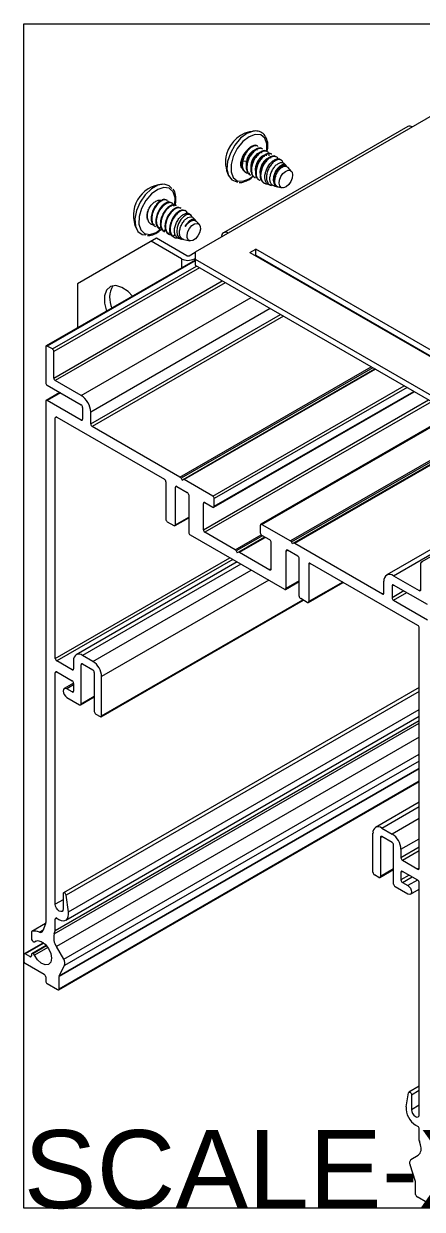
# Model space of a CAD drawing. Extents: x 0 to 5.73, y -5.69 to 0.
# Drawn here: x 0 to 1.91, y -5.69 to 0 of the extents above; entities that cross this region are included whole.
import ezdxf

# ---------------------------------------------------------------- set-up
doc = ezdxf.new("R2010")
doc.units = 0
doc.header["$LTSCALE"] = 0.5
doc.header["$MEASUREMENT"] = 0
for name, color, linetype in [('Hardware', 242, 'CONTINUOUS'), ('Housing', 150, 'CONTINUOUS'), ('Mounting', 4, 'CONTINUOUS')]:
    doc.layers.add(name, color=color, linetype=linetype)
doc.layers.add('Text-Unprinted', color=131, linetype='CONTINUOUS', plot=False)
doc.styles.add('LSAD_Standard', font='arial.ttf')

msp = doc.modelspace()

# ---------------------------------------------------------------- linework, layer by layer
at = {"layer": 'Hardware', "transparency": 16777216}
for p, q in [((1.1071, -0.5153), (1.1018, -0.5159)), ((1.1235, -0.5887), (1.1207, -0.5871)), ((1.1456, -0.6015), (1.1428, -0.5999)), ((1.1677, -0.6143), (1.1649, -0.6127)), ((1.1898, -0.627), (1.187, -0.6254)), ((1.0463, -0.6492), (1.0457, -0.6628)), ((1.0684, -0.662), (1.0502, -0.6598)), ((1.2119, -0.6398), (1.2091, -0.6382)), ((1.2391, -0.6584), (1.2364, -0.6554)), ((1.2594, -0.6811), (1.2514, -0.6722)), ((1.0628, -0.713), (1.0656, -0.7146)), ((1.0849, -0.7258), (1.0877, -0.7274)), ((1.107, -0.7386), (1.1098, -0.7401)), ((1.2558, -0.6846), (1.2545, -0.6839)), ((1.2846, -0.7092), (1.2664, -0.689)), ((1.1291, -0.7513), (1.1319, -0.7529)), ((1.1512, -0.7641), (1.154, -0.7657)), ((1.1811, -0.7752), (1.1892, -0.777)), ((1.2031, -0.7799), (1.2191, -0.7832)), ((1.2206, -0.7835), (1.2394, -0.7875)), ((0.6891, -0.8482), (0.6863, -0.8466)), ((0.6917, -0.8587), (0.6928, -0.851)), ((0.7112, -0.861), (0.7084, -0.8594)), ((0.7333, -0.8737), (0.7305, -0.8721)), ((0.7554, -0.8865), (0.7526, -0.8849)), ((0.7775, -0.8992), (0.7747, -0.8976)), ((0.804, -0.9212), (0.7996, -0.9163)), ((0.8244, -0.9439), (0.8146, -0.9331)), ((0.8254, -0.9464), (0.8201, -0.9434)), ((0.8271, -0.9476), (0.8291, -0.9502)), ((0.8426, -0.9643), (0.8296, -0.9498)), ((0.6284, -0.9725), (0.6312, -0.9741)), ((0.6459, -0.9819), (0.651, -0.9842)), ((0.658, -0.9778), (0.6486, -0.9835)), ((0.6486, -0.9835), (0.6538, -0.9858)), ((0.6505, -0.9853), (0.6532, -0.9869)), ((0.6679, -0.9947), (0.6731, -0.997)), ((0.6801, -0.9906), (0.6707, -0.9963)), ((0.6707, -0.9963), (0.6759, -0.9986)), ((0.6726, -0.998), (0.6753, -0.9996)), ((0.69, -1.0074), (0.6952, -1.0098)), ((0.6928, -1.009), (0.7084, -1.016)), ((0.7022, -1.0033), (0.6931, -1.0088)), ((0.6947, -1.0108), (0.6974, -1.0124)), ((0.7268, -1.0146), (0.7149, -1.0218)), ((0.7149, -1.0218), (0.7178, -1.0241)), ((0.7534, -1.0246), (0.7463, -1.0289)), ((0.7264, -1.0277), (0.7276, -1.028)), ((0.7466, -1.0319), (0.7574, -1.0342)), ((0.7687, -1.0366), (0.7974, -1.0426))]:
    msp.add_line(p, q, dxfattribs=at)
at = {"layer": 'Hardware', "transparency": 16777216, "flags": 128}
for points in [[(1.1018, -0.5159), (1.0712, -0.527), (1.0404, -0.5501), (1.0128, -0.5826), (0.9913, -0.621), (0.9782, -0.6611), (0.9751, -0.6987), (0.9822, -0.7296), (0.9987, -0.7505), (1.0229, -0.7591), (1.0269, -0.7593)], [(1.1109, -0.5314), (1.0809, -0.5426), (1.0509, -0.566), (1.0246, -0.5988), (1.005, -0.637), (0.9946, -0.6761), (0.9946, -0.7112), (1.005, -0.7382), (1.0246, -0.7539), (1.0509, -0.7562), (1.0809, -0.745), (1.0997, -0.7318)], [(1.1669, -0.6138), (1.1672, -0.6116), (1.1672, -0.5764), (1.1568, -0.5494), (1.1372, -0.5337), (1.1109, -0.5314)], [(1.2466, -0.7876), (1.2357, -0.7862), (1.2282, -0.7788), (1.2252, -0.7663), (1.2271, -0.7507), (1.2337, -0.7343), (1.2439, -0.7198), (1.2563, -0.7092), (1.2688, -0.7041), (1.2797, -0.7055), (1.2872, -0.713), (1.2902, -0.7255), (1.2882, -0.7411), (1.2817, -0.7574), (1.2714, -0.772), (1.2591, -0.7826), (1.2466, -0.7876)], [(0.7099, -0.7912), (0.6975, -0.7785), (0.673, -0.7703), (0.6437, -0.7754), (0.6125, -0.7932), (0.583, -0.8217), (0.5583, -0.8578), (0.5412, -0.8977), (0.5333, -0.937), (0.5357, -0.9715), (0.5481, -0.9974), (0.569, -1.0119), (0.586, -1.0144)], [(0.7248, -0.8702), (0.7259, -0.8355), (0.7167, -0.8073), (0.6981, -0.7901), (0.6724, -0.7861), (0.6427, -0.7957), (0.6125, -0.8177), (0.5855, -0.8495), (0.565, -0.8873), (0.5534, -0.9265), (0.5521, -0.9624), (0.5612, -0.9906), (0.5798, -1.0078), (0.6055, -1.0118), (0.6352, -1.0022), (0.6553, -0.989)], [(1.2206, -0.7835), (1.218, -0.7828), (1.2129, -0.7799), (1.2089, -0.7753), (1.2061, -0.7693), (1.2047, -0.762), (1.2046, -0.7537), (1.206, -0.7448)], [(0.7219, -0.8775), (0.7149, -0.8638), (0.7021, -0.8584), (0.6852, -0.8627), (0.6679, -0.8756), (0.652, -0.8962), (0.6408, -0.921), (0.6361, -0.9456), (0.6389, -0.968), (0.6486, -0.9835), (0.6486, -0.9835)], [(0.808, -0.9291), (0.8028, -0.92), (0.7926, -0.9156), (0.78, -0.9179), (0.7663, -0.9267), (0.7532, -0.9409), (0.7429, -0.9588), (0.736, -0.9785), (0.7338, -0.9979), (0.7366, -1.0145), (0.7441, -1.0269), (0.7463, -1.0289), (0.7463, -1.0289)], [(0.7753, -0.9732), (0.7812, -0.965), (0.7878, -0.9578), (0.7948, -0.952), (0.802, -0.9476), (0.8091, -0.9449), (0.8158, -0.944), (0.8219, -0.9449), (0.8271, -0.9476)], [(0.7959, -0.9827), (0.8073, -0.9696), (0.82, -0.9613), (0.832, -0.9591), (0.8415, -0.9632), (0.8471, -0.9731), (0.848, -0.9872), (0.8439, -1.0035), (0.8356, -1.0193), (0.8242, -1.0324), (0.8115, -1.0407), (0.7995, -1.0429), (0.7899, -1.0388), (0.7843, -1.0289), (0.7835, -1.0147), (0.7876, -0.9985), (0.7959, -0.9827)]]:
    msp.add_lwpolyline(points, dxfattribs=at)
at = {"layer": 'Hardware', "transparency": 16777216}
for centre, radius, start, end in [((1.1191, -0.6659), 0.151, 94.7062, 165.0685), ((1.1295, -0.6719), 0.0863, 133.993, 164.7696), ((1.1191, -0.6659), 0.151, 165.0685, 205.2992), ((0.6772, -0.921), 0.151, 94.7062, 205.2992), ((0.6671, -0.9257), 0.0768, 156.1658, 191.0941), ((0.7312, -1.0046), 0.0236, 235.6693, 258.334)]:
    msp.add_arc(centre, radius, start, end, dxfattribs=at)
for points, knots in [([(1.1688, -0.6125), (1.1702, -0.6039), (1.1735, -0.5829), (1.1681, -0.5551), (1.1543, -0.5306), (1.1324, -0.5163), (1.1131, -0.5144), (1.1028, -0.5158), (1.1014, -0.516)], [0, 0, 0, 0, 0.150403, 0.369067, 0.564784, 0.773661, 0.968857, 1, 1, 1, 1]), ([(1.1205, -0.5875), (1.1202, -0.5872), (1.1166, -0.5832), (1.1046, -0.5841), (1.0871, -0.592), (1.0694, -0.6092), (1.0548, -0.6325), (1.0499, -0.6497), (1.0475, -0.6582)], [0, 0, 0, 0, 0.019567, 0.217221, 0.414876, 0.606341, 0.805735, 1, 1, 1, 1]), ([(1.1232, -0.5891), (1.1229, -0.5888), (1.1193, -0.5848), (1.1073, -0.5857), (1.0899, -0.5936), (1.0721, -0.6108), (1.0575, -0.6341), (1.0527, -0.6513), (1.0502, -0.6598)], [0, 0, 0, 0, 0.0195667, 0.2172213, 0.4148758, 0.6063412, 0.8057348, 1, 1, 1, 1]), ([(1.1426, -0.6003), (1.1423, -0.5999), (1.1387, -0.5959), (1.1267, -0.5969), (1.1093, -0.6048), (1.0914, -0.622), (1.0772, -0.6452), (1.0684, -0.6712), (1.0668, -0.6958), (1.0724, -0.7158), (1.0811, -0.7224), (1.0852, -0.7254)], [0, 0, 0, 0, 0.012498, 0.13875, 0.265002, 0.387301, 0.514663, 0.63875, 0.762837, 0.8902, 1, 1, 1, 1]), ([(1.1218, -0.6077), (1.1215, -0.6074), (1.1189, -0.6044), (1.1101, -0.6053), (1.0973, -0.6115), (1.0842, -0.6247), (1.0736, -0.6424), (1.0701, -0.6555), (1.0684, -0.662)], [0, 0, 0, 0, 0.019563, 0.217231, 0.414898, 0.606328, 0.805749, 1, 1, 1, 1]), ([(1.1453, -0.6019), (1.145, -0.6015), (1.1414, -0.5975), (1.1294, -0.5985), (1.112, -0.6064), (1.0941, -0.6236), (1.08, -0.6468), (1.0711, -0.6728), (1.0696, -0.6974), (1.0751, -0.7174), (1.0839, -0.724), (1.0879, -0.727)], [0, 0, 0, 0, 0.012498, 0.13875, 0.265002, 0.387301, 0.514663, 0.63875, 0.762837, 0.8902, 1, 1, 1, 1]), ([(1.1439, -0.6204), (1.1436, -0.6202), (1.141, -0.6172), (1.1322, -0.6181), (1.1194, -0.6242), (1.1063, -0.6374), (1.0958, -0.6552), (1.0899, -0.6747), (1.0882, -0.6895), (1.0904, -0.6955), (1.0908, -0.6967)], [0, 0, 0, 0, 0.01575, 0.174889, 0.334028, 0.488145, 0.648695, 0.805084, 0.961472, 1, 1, 1, 1]), ([(1.1647, -0.613), (1.1644, -0.6127), (1.1608, -0.6087), (1.1488, -0.6096), (1.1314, -0.6175), (1.1135, -0.6348), (1.0993, -0.6579), (1.0905, -0.6839), (1.0889, -0.7086), (1.0945, -0.7286), (1.1032, -0.7351), (1.1073, -0.7382)], [0, 0, 0, 0, 0.012498, 0.13875, 0.265002, 0.387301, 0.514663, 0.63875, 0.762837, 0.8902, 1, 1, 1, 1]), ([(1.1781, -0.6351), (1.1777, -0.6311), (1.1767, -0.6209), (1.1669, -0.6121), (1.1519, -0.6106), (1.134, -0.6193), (1.1163, -0.6363), (1.1021, -0.6595), (1.0932, -0.6855), (1.0917, -0.7102), (1.0972, -0.7302), (1.106, -0.7367), (1.11, -0.7398)], [0, 0, 0, 0, 0.066329, 0.169218, 0.275433, 0.381649, 0.484538, 0.591688, 0.696082, 0.800476, 0.907625, 1, 1, 1, 1]), ([(1.1868, -0.6258), (1.1864, -0.6254), (1.1828, -0.6214), (1.1709, -0.6224), (1.1535, -0.6303), (1.1356, -0.6475), (1.1214, -0.6707), (1.1126, -0.6967), (1.111, -0.7213), (1.1166, -0.7413), (1.1253, -0.7479), (1.1294, -0.7509)], [0, 0, 0, 0, 0.012498, 0.13875, 0.265002, 0.387301, 0.514663, 0.63875, 0.762837, 0.8902, 1, 1, 1, 1]), ([(1.1895, -0.6274), (1.1892, -0.627), (1.1856, -0.623), (1.1736, -0.624), (1.1562, -0.6319), (1.1383, -0.6491), (1.1242, -0.6723), (1.1153, -0.6983), (1.1138, -0.7229), (1.1193, -0.7429), (1.1281, -0.7495), (1.1321, -0.7525)], [0, 0, 0, 0, 0.012498, 0.13875, 0.265002, 0.387301, 0.514663, 0.63875, 0.762837, 0.8902, 1, 1, 1, 1]), ([(1.0502, -0.6963), (1.0486, -0.6949), (1.0437, -0.691), (1.041, -0.6784), (1.0418, -0.6632), (1.045, -0.6533), (1.0463, -0.6492)], [0, 0, 0, 0, 0.171947, 0.498805, 0.792015, 1, 1, 1, 1]), ([(1.0475, -0.6582), (1.0465, -0.6664), (1.0444, -0.6831), (1.0503, -0.703), (1.059, -0.7096), (1.0631, -0.7127)], [0, 0, 0, 0, 0.343493, 0.696054, 1, 1, 1, 1]), ([(1.0502, -0.6598), (1.0492, -0.6681), (1.0471, -0.6849), (1.0537, -0.7047), (1.0662, -0.7175), (1.0786, -0.7181), (1.0849, -0.7183)], [0, 0, 0, 0, 0.248174, 0.502899, 0.747496, 1, 1, 1, 1]), ([(1.0684, -0.662), (1.0674, -0.6686), (1.0661, -0.6768), (1.0683, -0.6828), (1.0687, -0.684)], [0, 0, 0, 0, 0.802337, 1, 1, 1, 1]), ([(1.166, -0.6332), (1.1657, -0.6329), (1.1631, -0.63), (1.1543, -0.6308), (1.1415, -0.637), (1.1284, -0.6502), (1.1179, -0.6679), (1.112, -0.6874), (1.1103, -0.7023), (1.1125, -0.7083), (1.1129, -0.7095)], [0, 0, 0, 0, 0.01575, 0.174889, 0.334028, 0.488145, 0.648695, 0.805084, 0.961472, 1, 1, 1, 1]), ([(1.188, -0.6459), (1.1878, -0.6457), (1.1852, -0.6427), (1.1764, -0.6436), (1.1636, -0.6497), (1.1505, -0.6629), (1.14, -0.6807), (1.1341, -0.7002), (1.1324, -0.715), (1.1346, -0.7211), (1.135, -0.7223)], [0, 0, 0, 0, 0.01575, 0.174889, 0.334028, 0.488145, 0.648695, 0.805084, 0.961472, 1, 1, 1, 1]), ([(1.2089, -0.6386), (1.2085, -0.6382), (1.2049, -0.6342), (1.193, -0.6352), (1.1756, -0.643), (1.1577, -0.6603), (1.1435, -0.6834), (1.1347, -0.7094), (1.1331, -0.7341), (1.1387, -0.7541), (1.1474, -0.7606), (1.1515, -0.7637)], [0, 0, 0, 0, 0.012498, 0.13875, 0.265002, 0.387301, 0.514663, 0.63875, 0.762837, 0.8902, 1, 1, 1, 1]), ([(1.2204, -0.6496), (1.2204, -0.6495), (1.2194, -0.6436), (1.2108, -0.638), (1.1962, -0.636), (1.1782, -0.6448), (1.1605, -0.6618), (1.1462, -0.6851), (1.1375, -0.711), (1.1358, -0.7359), (1.142, -0.7557), (1.1536, -0.7679), (1.1646, -0.7685), (1.1696, -0.7688)], [0, 0, 0, 0, 0.001624, 0.101523, 0.204652, 0.30778, 0.407679, 0.511714, 0.613074, 0.714434, 0.81847, 0.918369, 1, 1, 1, 1]), ([(1.1813, -0.7744), (1.1784, -0.7739), (1.1709, -0.7726), (1.1625, -0.7631), (1.1568, -0.7477), (1.1566, -0.7282), (1.1618, -0.707), (1.1713, -0.6863), (1.1844, -0.6684), (1.1996, -0.6553), (1.2146, -0.6485), (1.2277, -0.6481), (1.2334, -0.6533), (1.2361, -0.6558)], [0, 0, 0, 0, 0.055912, 0.148734, 0.24288, 0.337475, 0.432013, 0.527643, 0.623926, 0.720176, 0.817292, 0.915263, 1, 1, 1, 1]), ([(1.2433, -0.6671), (1.2432, -0.6663), (1.2424, -0.6604), (1.2356, -0.6543), (1.2242, -0.651), (1.21, -0.6555), (1.1952, -0.6663), (1.1817, -0.6827), (1.1713, -0.7027), (1.165, -0.7239), (1.1638, -0.744), (1.1682, -0.7608), (1.1767, -0.7727), (1.1853, -0.7754), (1.1893, -0.7766)], [0, 0, 0, 0, 0.0146198, 0.1087574, 0.2026003, 0.2944277, 0.3863754, 0.4781795, 0.5677985, 0.6575564, 0.7472709, 0.8347403, 0.9223082, 1, 1, 1, 1]), ([(1.2033, -0.7791), (1.2007, -0.7787), (1.1939, -0.7774), (1.1863, -0.769), (1.1811, -0.7552), (1.1808, -0.7378), (1.1853, -0.7188), (1.1937, -0.7002), (1.2052, -0.6841), (1.2187, -0.6724), (1.232, -0.6662), (1.2437, -0.6657), (1.2488, -0.6703), (1.2511, -0.6725)], [0, 0, 0, 0, 0.055802, 0.148276, 0.242229, 0.336692, 0.431085, 0.526694, 0.623043, 0.719351, 0.816619, 0.914852, 1, 1, 1, 1]), ([(1.2608, -0.6844), (1.2599, -0.6827), (1.2574, -0.6776), (1.249, -0.6752), (1.2376, -0.6777), (1.2251, -0.6862), (1.2133, -0.6995), (1.2041, -0.7163), (1.1983, -0.7344), (1.1966, -0.752), (1.1997, -0.7672), (1.2072, -0.7778), (1.2141, -0.783), (1.2188, -0.783), (1.2191, -0.783)], [0, 0, 0, 0, 0.050622, 0.149653, 0.246132, 0.34254, 0.438906, 0.532888, 0.626621, 0.720323, 0.811803, 0.902862, 0.993903, 1, 1, 1, 1]), ([(1.2543, -0.6842), (1.2541, -0.6839), (1.2515, -0.681), (1.2427, -0.6819), (1.2299, -0.688), (1.2167, -0.7012), (1.2064, -0.7189), (1.2001, -0.7387), (1.1991, -0.7577), (1.2043, -0.7727), (1.2119, -0.7813), (1.2184, -0.7819), (1.2204, -0.7821)], [0, 0, 0, 0, 0.011736, 0.130317, 0.248899, 0.363738, 0.483372, 0.599904, 0.716436, 0.83607, 0.950909, 1, 1, 1, 1]), ([(1.0683, -0.7542), (1.0721, -0.7528), (1.0835, -0.7487), (1.0943, -0.7391), (1.1015, -0.7327)], [0, 0, 0, 0, 0.336593, 1, 1, 1, 1]), ([(1.206, -0.7448), (1.2072, -0.7392), (1.2095, -0.728), (1.2175, -0.7117), (1.2279, -0.6979), (1.2397, -0.6881), (1.2512, -0.6834), (1.2607, -0.6837), (1.2644, -0.6877), (1.266, -0.6894)], [0, 0, 0, 0, 0.147112, 0.294616, 0.442915, 0.591059, 0.741489, 0.893074, 1, 1, 1, 1]), ([(0.7261, -0.8715), (0.7273, -0.8668), (0.7315, -0.8495), (0.7286, -0.8229), (0.7236, -0.8013), (0.7167, -0.7947), (0.7166, -0.7946)], [0, 0, 0, 0, 0.155001, 0.572459, 0.993797, 1, 1, 1, 1]), ([(1.0338, -0.7623), (1.0395, -0.7625), (1.0507, -0.7631), (1.0625, -0.7571), (1.0683, -0.7542)], [0, 0, 0, 0, 0.5055, 1, 1, 1, 1]), ([(0.5969, -0.8947), (0.6004, -0.8882), (0.6075, -0.8753), (0.6223, -0.8597), (0.6376, -0.8495), (0.6507, -0.8459), (0.6567, -0.8484), (0.6589, -0.8494)], [0, 0, 0, 0, 0.2216, 0.442931, 0.663632, 0.876181, 1, 1, 1, 1]), ([(0.6858, -0.8476), (0.6831, -0.8461), (0.6762, -0.8421), (0.6606, -0.8469), (0.6425, -0.8601), (0.6264, -0.8811), (0.615, -0.9063), (0.6099, -0.9322), (0.613, -0.9542), (0.62, -0.9682), (0.6271, -0.9708), (0.6289, -0.9715)], [0, 0, 0, 0, 0.082798, 0.21016, 0.332459, 0.458711, 0.584963, 0.707261, 0.834624, 0.958711, 1, 1, 1, 1]), ([(0.6886, -0.8492), (0.6859, -0.8477), (0.679, -0.8437), (0.6634, -0.8485), (0.6453, -0.8617), (0.6291, -0.8827), (0.6178, -0.9079), (0.6127, -0.9338), (0.6157, -0.9558), (0.6227, -0.9697), (0.6299, -0.9724), (0.6317, -0.9731)], [0, 0, 0, 0, 0.082798, 0.21016, 0.332459, 0.458711, 0.584963, 0.707261, 0.834624, 0.958711, 1, 1, 1, 1]), ([(0.5969, -0.8947), (0.5947, -0.9033), (0.5903, -0.9206), (0.5935, -0.9436), (0.6035, -0.9591), (0.6157, -0.9662), (0.6248, -0.9645), (0.6273, -0.964)], [0, 0, 0, 0, 0.229977, 0.462171, 0.688393, 0.914616, 1, 1, 1, 1]), ([(0.7079, -0.8604), (0.7052, -0.8588), (0.6983, -0.8548), (0.6827, -0.8597), (0.6646, -0.8729), (0.6485, -0.8938), (0.6371, -0.9191), (0.6321, -0.9447), (0.6346, -0.9678), (0.6421, -0.9773), (0.6459, -0.9819)], [0, 0, 0, 0, 0.086364, 0.219211, 0.346777, 0.478466, 0.610156, 0.737721, 0.870569, 1, 1, 1, 1]), ([(0.73, -0.8732), (0.7273, -0.8716), (0.7204, -0.8676), (0.7048, -0.8724), (0.6867, -0.8856), (0.6706, -0.9066), (0.6592, -0.9319), (0.6542, -0.9575), (0.6567, -0.9805), (0.6642, -0.99), (0.6679, -0.9947)], [0, 0, 0, 0, 0.086364, 0.219211, 0.346777, 0.478466, 0.610156, 0.737721, 0.870569, 1, 1, 1, 1]), ([(0.7327, -0.8748), (0.73, -0.8732), (0.7232, -0.8692), (0.7076, -0.874), (0.6895, -0.8872), (0.6733, -0.9082), (0.6619, -0.9334), (0.657, -0.9591), (0.6594, -0.9821), (0.667, -0.9916), (0.6707, -0.9963)], [0, 0, 0, 0, 0.086364, 0.219211, 0.346777, 0.478466, 0.610156, 0.737721, 0.870569, 1, 1, 1, 1]), ([(0.7521, -0.8859), (0.7494, -0.8843), (0.7425, -0.8804), (0.7269, -0.8852), (0.7088, -0.8984), (0.6927, -0.9194), (0.6813, -0.9446), (0.6763, -0.9702), (0.6788, -0.9933), (0.6863, -1.0028), (0.69, -1.0074)], [0, 0, 0, 0, 0.086364, 0.219211, 0.346777, 0.478466, 0.610156, 0.737721, 0.870569, 1, 1, 1, 1]), ([(0.7548, -0.8875), (0.7521, -0.8859), (0.7453, -0.882), (0.7297, -0.8868), (0.7116, -0.9), (0.6954, -0.9209), (0.684, -0.9462), (0.6791, -0.9718), (0.6815, -0.9949), (0.6891, -1.0044), (0.6928, -1.009)], [0, 0, 0, 0, 0.086364, 0.219211, 0.346777, 0.478466, 0.610156, 0.737721, 0.870569, 1, 1, 1, 1]), ([(0.7742, -0.8987), (0.7715, -0.8971), (0.7646, -0.8931), (0.749, -0.8979), (0.7309, -0.9111), (0.7148, -0.9321), (0.7034, -0.9574), (0.6984, -0.983), (0.7009, -1.0061), (0.7084, -1.0155), (0.7121, -1.0202)], [0, 0, 0, 0, 0.086364, 0.219211, 0.346777, 0.478466, 0.610156, 0.737721, 0.870569, 1, 1, 1, 1]), ([(0.7854, -0.9104), (0.7842, -0.9074), (0.781, -0.8992), (0.7687, -0.8952), (0.7519, -0.8992), (0.7336, -0.9128), (0.7175, -0.9337), (0.7061, -0.959), (0.7012, -0.9846), (0.7036, -1.0077), (0.7112, -1.0171), (0.7149, -1.0218)], [0, 0, 0, 0, 0.0690735, 0.1845893, 0.3031546, 0.4170056, 0.5345368, 0.652068, 0.7659189, 0.8844842, 1, 1, 1, 1]), ([(0.7352, -1.0264), (0.7321, -1.0229), (0.7259, -1.0159), (0.7225, -0.9988), (0.7241, -0.9793), (0.7307, -0.9588), (0.7412, -0.9395), (0.7547, -0.9237), (0.7695, -0.9131), (0.7834, -0.9089), (0.7939, -0.9103), (0.7977, -0.9153), (0.7989, -0.9169)], [0, 0, 0, 0, 0.103625, 0.207285, 0.311029, 0.414647, 0.520036, 0.625704, 0.731276, 0.838354, 0.945943, 1, 1, 1, 1]), ([(0.7584, -1.0317), (0.7556, -1.0285), (0.75, -1.0222), (0.7468, -1.007), (0.7481, -0.9897), (0.7538, -0.9714), (0.763, -0.9541), (0.7749, -0.94), (0.788, -0.9304), (0.8003, -0.9266), (0.8096, -0.9278), (0.8129, -0.9321), (0.814, -0.9336)], [0, 0, 0, 0, 0.103424, 0.206886, 0.310453, 0.413866, 0.519271, 0.624995, 0.730604, 0.837901, 0.945781, 1, 1, 1, 1]), ([(0.8259, -0.9471), (0.8255, -0.9461), (0.8239, -0.9417), (0.817, -0.9388), (0.8068, -0.9398), (0.7952, -0.9466), (0.7838, -0.9579), (0.7781, -0.9682), (0.7753, -0.9732)], [0, 0, 0, 0, 0.056675, 0.251836, 0.442368, 0.632022, 0.82164, 1, 1, 1, 1]), ([(0.8197, -0.9442), (0.8178, -0.943), (0.8128, -0.9401), (0.8013, -0.9439), (0.788, -0.9541), (0.7795, -0.9655), (0.7758, -0.9723), (0.7753, -0.9732)], [0, 0, 0, 0, 0.17381, 0.441227, 0.697928, 0.962994, 1, 1, 1, 1]), ([(0.5933, -1.0173), (0.5972, -1.0175), (0.6101, -1.0183), (0.6343, -1.0083), (0.6529, -0.9936), (0.6624, -0.9862)], [0, 0, 0, 0, 0.176857, 0.582278, 1, 1, 1, 1]), ([(0.7178, -1.0241), (0.7221, -1.0264), (0.728, -1.0295), (0.7355, -1.0281), (0.7375, -1.0277)], [0, 0, 0, 0, 0.734941, 1, 1, 1, 1]), ([(0.7467, -1.0313), (0.7455, -1.0312), (0.7409, -1.0311), (0.7376, -1.0284), (0.7352, -1.0264)], [0, 0, 0, 0, 0.272293, 1, 1, 1, 1]), ([(0.7463, -1.0289), (0.7499, -1.0315), (0.7546, -1.0348), (0.7609, -1.0343), (0.7624, -1.0342)], [0, 0, 0, 0, 0.771159, 1, 1, 1, 1]), ([(0.7688, -1.0358), (0.767, -1.0357), (0.763, -1.0353), (0.76, -1.033), (0.7584, -1.0317)], [0, 0, 0, 0, 0.442411, 1, 1, 1, 1])]:
    msp.add_open_spline(points, degree=3, knots=knots, dxfattribs=at)
at = {"layer": 'Housing', "transparency": 16777216}
for p, q in [((0.8218, -1.1356), (0.1076, -1.5473)), ((0.8218, -1.139), (0.1126, -1.5478)), ((0.1374, -1.5621), (0.8285, -1.1637)), ((0.8426, -1.1718), (0.1445, -1.5744)), ((0.1445, -1.7016), (0.9528, -1.2354)), ((0.9669, -1.2436), (0.1515, -1.7138)), ((0.2753, -1.7853), (1.0907, -1.315)), ((1.1826, -1.3681), (0.3212, -1.8649)), ((0.3212, -1.922), (1.2321, -1.3967)), ((1.2463, -1.4048), (0.3283, -1.9343)), ((0.1056, -1.5519), (0.1056, -1.724)), ((0.1374, -1.5621), (0.1126, -1.5478)), ((0.1445, -1.7016), (0.1445, -1.5744)), ((0.7496, -2.1775), (1.6676, -1.6481)), ((1.6747, -1.6522), (0.7546, -2.1828)), ((0.7646, -2.1886), (1.6847, -1.6579)), ((1.6876, -1.6596), (0.7696, -2.1891)), ((0.1126, -1.7363), (0.2753, -1.8302)), ((0.2753, -1.7853), (0.1515, -1.7138)), ((0.9073, -2.2685), (1.8252, -1.7391)), ((1.8394, -1.7472), (0.9143, -2.2808)), ((0.1056, -1.8139), (0.1056, -4.3155)), ((0.1734, -1.7713), (0.1076, -1.8093)), ((0.1763, -1.773), (0.1126, -1.8098)), ((0.2753, -1.9037), (0.1126, -1.8098)), ((0.8622, -2.4303), (1.9428, -1.8069)), ((1.9569, -1.8151), (0.8692, -2.4425)), ((0.9123, -2.3221), (1.8741, -1.7673)), ((0.9143, -2.3175), (1.8712, -1.7656)), ((0.2823, -1.8424), (0.2823, -1.8996)), ((0.3212, -1.922), (0.3212, -1.8649)), ((2.0574, -1.8731), (1.1374, -2.4037)), ((1.1424, -2.4042), (2.0603, -1.8748)), ((0.1586, -1.8894), (0.1515, -1.8935)), ((0.1515, -3.0478), (0.1515, -1.8935)), ((0.1586, -1.8894), (0.6748, -2.1874)), ((0.2753, -1.9037), (0.2823, -1.8996)), ((0.7496, -2.1775), (0.3283, -1.9343)), ((2.1979, -1.9542), (1.28, -2.4837)), ((1.285, -2.4889), (2.205, -1.9583)), ((2.215, -1.9641), (1.295, -2.4947)), ((1.3, -2.4952), (2.2179, -1.9658)), ((0.6819, -2.1996), (0.6819, -2.3793)), ((0.7546, -2.1828), (0.7596, -2.1915)), ((0.7596, -2.1915), (0.7646, -2.1886)), ((0.9073, -2.2685), (0.7696, -2.1891)), ((2.5707, -2.1694), (1.7418, -2.6474)), ((1.7743, -2.6507), (2.5898, -2.1804)), ((2.6004, -2.1866), (1.9072, -2.5862)), ((0.7349, -2.2221), (0.7278, -2.2262)), ((0.7278, -2.4058), (0.7278, -2.2262)), ((0.7349, -2.2221), (0.7844, -2.2507)), ((0.7915, -2.2629), (0.7915, -2.4425)), ((0.8692, -2.2996), (0.8622, -2.3037)), ((0.8622, -2.4303), (0.8622, -2.3037)), ((0.8692, -2.2996), (0.9073, -2.3216)), ((0.9143, -2.3175), (0.9143, -2.2808)), ((0.7258, -2.4104), (0.7915, -2.3724)), ((0.7278, -2.4058), (0.7915, -2.3691)), ((0.6889, -2.3915), (0.7208, -2.4099)), ((1.0148, -2.5266), (0.8692, -2.4425)), ((1.1353, -2.4451), (1.1353, -2.4083)), ((1.1424, -2.4042), (1.28, -2.4837)), ((0.7985, -2.4548), (1.2511, -2.716)), ((1.0148, -2.5266), (1.1393, -2.4547)), ((1.1456, -2.4592), (1.0198, -2.5318)), ((1.1556, -2.465), (1.0298, -2.5376)), ((1.0348, -2.5381), (1.1586, -2.4667)), ((1.1804, -2.4792), (1.1424, -2.4573)), ((1.1874, -2.6181), (1.1874, -2.4915)), ((1.29, -2.4976), (1.285, -2.4889)), ((1.295, -2.4947), (1.29, -2.4976)), ((1.3, -2.4952), (1.7213, -2.7384)), ((1.0198, -2.5318), (1.0248, -2.5405)), ((1.0298, -2.5376), (1.0248, -2.5405)), ((1.0348, -2.5381), (1.1804, -2.6221)), ((1.2582, -2.5323), (1.2652, -2.5282)), ((1.2582, -2.5323), (1.2582, -2.712)), ((1.3147, -2.5568), (1.2652, -2.5282)), ((0.1515, -3.0478), (0.9887, -2.5646)), ((1.0028, -2.5727), (0.1586, -3.0601)), ((1.024, -2.585), (0.2519, -3.0307)), ((1.0416, -2.5951), (0.2819, -3.0337)), ((1.1874, -2.6181), (1.1804, -2.6221)), ((1.3218, -2.7487), (1.3218, -2.5691)), ((1.3678, -2.5956), (1.3748, -2.5915)), ((1.3678, -2.5956), (1.3678, -2.7752)), ((1.891, -2.8895), (1.3748, -2.5915)), ((1.9052, -2.718), (1.9052, -2.5908)), ((0.3314, -3.0622), (1.0911, -2.6237)), ((1.176, -2.6727), (0.3738, -3.1357)), ((1.3218, -2.6752), (1.2582, -2.712)), ((1.7743, -2.6507), (1.8981, -2.7221)), ((1.2561, -2.7165), (1.3218, -2.6786)), ((1.3657, -2.7798), (1.5333, -2.683)), ((1.5304, -2.6813), (1.3678, -2.7752)), ((1.7284, -2.7344), (1.7284, -2.6772)), ((1.7673, -2.6997), (1.7743, -2.6956)), ((1.7673, -2.6997), (1.7673, -2.7568)), ((1.8238, -2.7242), (1.7673, -2.7568)), ((1.937, -2.7895), (1.7743, -2.6956)), ((1.7743, -2.7691), (1.838, -2.7323)), ((1.9052, -2.718), (1.8981, -2.7221)), ((0.3718, -3.3281), (1.3416, -2.7683)), ((0.3738, -3.3235), (1.3386, -2.7666)), ((1.3607, -2.7793), (1.3289, -2.7609)), ((1.7284, -2.7344), (1.7213, -2.7384)), ((1.7743, -2.7691), (1.937, -2.863)), ((1.8981, -4.0561), (1.8981, -2.9017)), ((0.2324, -3.1027), (0.1586, -3.0601)), ((0.2395, -3.0582), (0.2395, -3.0986)), ((0.2819, -3.0745), (0.2748, -3.0786)), ((0.3314, -3.0622), (0.2819, -3.0337)), ((0.2819, -3.0745), (0.3314, -3.1031)), ((0.1586, -3.1131), (0.1515, -3.1172)), ((0.1515, -4.229), (0.1515, -3.1172)), ((0.1586, -3.1131), (0.2324, -3.1557)), ((0.2324, -3.1027), (0.2395, -3.0986)), ((0.2748, -3.2664), (0.2748, -3.0786)), ((0.3385, -3.1153), (0.3385, -3.3031)), ((0.2394, -3.1671), (0.1943, -3.1932)), ((0.2395, -3.1756), (0.2068, -3.1944)), ((0.2395, -3.168), (0.2395, -3.2051)), ((0.3738, -3.3235), (0.3738, -3.1357)), ((1.8981, -3.1885), (0.1912, -4.1739)), ((1.8981, -3.2067), (0.2031, -4.1852)), ((0.2324, -3.2092), (0.2068, -3.1944)), ((0.2068, -3.2353), (0.2678, -3.2705)), ((0.2324, -3.2092), (0.2395, -3.2052)), ((0.2728, -3.271), (0.3385, -3.233)), ((0.2748, -3.2664), (0.3385, -3.2296)), ((0.2144, -4.2656), (1.8981, -3.2936)), ((0.146, -4.3701), (1.8981, -3.3587)), ((1.8981, -3.3484), (0.1511, -4.3569)), ((0.1515, -4.3543), (1.8981, -3.3461)), ((0.2016, -4.3049), (1.8981, -3.3256)), ((0.3455, -3.3154), (0.3668, -3.3276)), ((1.8981, -3.4267), (0.1567, -4.432)), ((0.192, -4.4931), (1.8981, -3.5082)), ((1.8981, -3.5783), (0.1692, -4.5763)), ((0.1699, -4.5732), (1.8981, -3.5756)), ((1.8981, -3.5408), (0.1962, -4.5232)), ((0.1671, -4.6389), (1.8981, -3.6397)), ((0.1692, -4.6344), (1.8981, -3.6363)), ((1.8981, -3.7387), (1.6882, -3.8599)), ((1.7182, -3.8628), (1.8981, -3.759)), ((1.7182, -3.8628), (1.7677, -3.8914)), ((1.8981, -3.8161), (1.7677, -3.8914)), ((1.6758, -4.0751), (1.6758, -3.8873)), ((1.7111, -3.9077), (1.7182, -3.9037)), ((1.7111, -3.9077), (1.7111, -4.0956)), ((1.7677, -3.9322), (1.7182, -3.9037)), ((1.8101, -3.9649), (1.8981, -3.9141)), ((1.7748, -4.1323), (1.7748, -3.9445)), ((1.8981, -3.9545), (1.8101, -4.0053)), ((1.8101, -3.9649), (1.8101, -4.0053)), ((1.8172, -4.0176), (1.8981, -3.9709)), ((1.8172, -4.0176), (1.891, -4.0602)), ((1.7041, -4.0996), (1.6829, -4.0874)), ((1.7091, -4.1001), (1.7748, -4.0622)), ((1.7748, -4.0588), (1.7111, -4.0956)), ((1.8101, -4.0747), (1.8172, -4.0706)), ((1.8101, -4.0747), (1.8101, -4.1119)), ((1.8494, -4.0892), (1.8101, -4.1119)), ((1.891, -4.1132), (1.8172, -4.0706)), ((1.8172, -4.1241), (1.8635, -4.0974)), ((1.8981, -4.0561), (1.891, -4.0602)), ((1.8428, -4.1797), (1.7819, -4.1445)), ((1.8172, -4.1241), (1.8428, -4.1389)), ((1.8892, -4.1122), (1.8428, -4.1389)), ((1.8981, -5.2373), (1.8981, -4.1255)), ((0.1891, -4.2073), (0.1515, -4.229)), ((0.1891, -4.1785), (0.1891, -4.2507)), ((0.2144, -4.2656), (0.2031, -4.1852)), ((1.8553, -4.181), (1.8981, -4.1563)), ((0.1049, -4.3213), (0.0387, -4.3595)), ((0.1049, -4.3214), (0.0395, -4.3592)), ((0.1043, -4.3232), (0.0916, -4.3561)), ((0.1586, -4.2956), (0.1515, -4.2997)), ((0.1515, -4.3543), (0.1515, -4.2997)), ((0.1586, -4.2956), (0.1691, -4.3017)), ((0.0366, -4.3641), (0.0366, -4.3933)), ((0.075, -4.3623), (0.0933, -4.3518)), ((0.146, -4.3701), (0.1511, -4.3569)), ((0.0942, -4.4136), (0.0021, -4.4668)), ((0.0967, -4.4155), (0.0071, -4.4673)), ((0.1079, -4.4264), (0.0387, -4.4663)), ((0.0402, -4.4024), (0.0429, -4.4057)), ((0.1081, -4.4266), (0.0402, -4.4658)), ((0.0429, -4.4656), (0.1088, -4.4275)), ((0.0514, -4.4094), (0.0604, -4.4042)), ((0.052, -4.4089), (0.0601, -4.4043)), ((0.1155, -4.4363), (0.052, -4.4729)), ((0.192, -4.4931), (0.1567, -4.432)), ((0, -4.4714), (0, -4.4999)), ((0.0296, -4.4802), (0.0071, -4.4673)), ((0.0296, -4.4802), (0.0366, -4.4762)), ((0.0366, -4.4709), (0.0366, -4.4762)), ((0.0429, -4.4656), (0.0402, -4.4658)), ((0.0071, -4.5122), (0.0985, -4.565)), ((0.1699, -4.5732), (0.1962, -4.5232)), ((0.1056, -4.5772), (0.1056, -4.5976)), ((0.1126, -4.6099), (0.1621, -4.6384)), ((0.1692, -4.6344), (0.1692, -4.5763)), ((1.8981, -5.102), (1.8485, -5.1307)), ((1.8605, -5.1434), (1.8981, -5.1217)), ((1.8352, -5.2012), (1.8465, -5.1339)), ((1.8605, -5.1434), (1.8605, -5.2156)), ((1.8981, -5.1939), (1.8605, -5.2156)), ((1.891, -5.2957), (1.8805, -5.2896)), ((1.8981, -5.3626), (1.8981, -5.308)), ((1.9036, -5.3848), (1.8985, -5.3656)), ((1.8576, -5.4547), (1.8929, -5.4343)), ((1.8797, -5.5603), (1.8534, -5.4799)), ((1.8804, -5.6222), (1.8804, -5.5642)), ((1.937, -5.663), (1.8875, -5.6345))]:
    msp.add_line(p, q, dxfattribs=at)
at = {"layer": 'Housing', "transparency": 16777216, "flags": 128}
for points in [[(0.2068, -3.1944), (0.2, -3.1921), (0.1943, -3.1932), (0.1904, -3.1976), (0.1891, -3.2046), (0.1904, -3.2132), (0.1943, -3.2221), (0.2, -3.2298), (0.2068, -3.2353)], [(1.8428, -4.1389), (1.8496, -4.1444), (1.8553, -4.1521), (1.8592, -4.1609), (1.8605, -4.1695), (1.8592, -4.1766), (1.8553, -4.181), (1.8496, -4.1821), (1.8428, -4.1797)], [(0.2031, -4.1852), (0.2022, -4.1818), (0.2005, -4.1786), (0.1981, -4.1759), (0.1956, -4.1741), (0.193, -4.1735), (0.191, -4.1741), (0.1896, -4.1758), (0.1891, -4.1785)], [(0.1891, -4.2507), (0.1877, -4.2582), (0.1836, -4.2629), (0.1775, -4.2641), (0.1703, -4.2616), (0.1631, -4.2558), (0.157, -4.2475), (0.153, -4.2382), (0.1515, -4.229)], [(0.1691, -4.3017), (0.1791, -4.3062), (0.1886, -4.308), (0.1971, -4.3069), (0.2044, -4.3031), (0.2099, -4.2967), (0.2135, -4.288), (0.2151, -4.2775), (0.2144, -4.2656)], [(0.0429, -4.4057), (0.044, -4.407), (0.0452, -4.4081), (0.0465, -4.4089), (0.0478, -4.4095), (0.049, -4.4098), (0.0501, -4.4098), (0.0511, -4.4095), (0.052, -4.4089)], [(0.052, -4.4089), (0.0662, -4.4032), (0.084, -4.4073), (0.1024, -4.4206), (0.1184, -4.4408), (0.1292, -4.4645), (0.133, -4.4877), (0.1292, -4.5065), (0.1184, -4.5177), (0.1024, -4.5195), (0.084, -4.5115), (0.0662, -4.495), (0.052, -4.4729)], [(1.8465, -5.1339), (1.8474, -5.1316), (1.8491, -5.1303), (1.8515, -5.1303), (1.8541, -5.1315), (1.8566, -5.1338), (1.8587, -5.1368), (1.86, -5.1402), (1.8605, -5.1434)], [(1.8605, -5.2156), (1.862, -5.2247), (1.866, -5.2341), (1.8721, -5.2423), (1.8793, -5.2481), (1.8865, -5.2506), (1.8926, -5.2495), (1.8967, -5.2448), (1.8981, -5.2373)]]:
    msp.add_lwpolyline(points, dxfattribs=at)
at = {"layer": 'Housing', "transparency": 16777216}
for centre, radius, start, end in [((0.1099, -1.5512), 0.00437, 50.7967, 189.214), ((0.1291, -1.5751), 0.0154, 2.6055, 57.3945), ((0.1598, -1.7009), 0.0154, 182.6055, 237.3945), ((0.1209, -1.7233), 0.0154, 182.6055, 237.3945), ((0.1099, -1.8132), 0.00437, 50.7967, 189.214), ((0.2214, -1.8694), 0.0999, 2.6055, 57.3945), ((0.267, -1.8431), 0.0154, 2.6055, 57.3945), ((0.1558, -1.8928), 0.00437, 50.7967, 189.214), ((0.278, -1.9003), 0.00437, 230.7967, 9.214), ((0.3366, -1.9213), 0.0154, 182.6055, 237.3945), ((0.6665, -2.2003), 0.0154, 2.6055, 57.3945), ((0.742, -2.1898), 0.0144, 28.8556, 58.0453), ((0.7667, -2.1932), 0.00503, 54.3818, 114.314), ((0.7321, -2.2255), 0.00437, 50.7967, 189.214), ((0.7761, -2.2636), 0.0154, 2.6055, 57.3945), ((0.899, -2.2814), 0.0154, 2.6055, 57.3945), ((0.8665, -2.303), 0.00437, 50.7967, 189.214), ((0.91, -2.3182), 0.00437, 230.7967, 9.214), ((0.6972, -2.3786), 0.0154, 182.6055, 237.3945), ((0.7235, -2.4065), 0.00437, 230.7967, 9.214), ((0.8068, -2.4418), 0.0154, 182.6055, 237.3945), ((0.8775, -2.4296), 0.0154, 182.6055, 237.3945), ((1.1396, -2.4076), 0.00437, 50.7967, 189.214), ((1.1506, -2.4444), 0.0154, 182.6055, 237.3945), ((1.1721, -2.4922), 0.0154, 2.6055, 57.3945), ((1.2723, -2.4959), 0.0144, 28.8556, 58.0453), ((1.297, -2.4993), 0.00503, 54.3818, 114.314), ((1.0072, -2.5388), 0.0144, 28.8556, 58.0453), ((1.0319, -2.5422), 0.00503, 54.3818, 114.314), ((1.2625, -2.5316), 0.00437, 50.7967, 189.214), ((1.3064, -2.5698), 0.0154, 2.6055, 57.3945), ((1.1831, -2.6188), 0.00437, 230.7967, 9.214), ((1.3721, -2.5949), 0.00437, 50.7967, 189.214), ((1.9095, -2.5901), 0.00437, 50.7967, 189.214), ((1.7564, -2.6727), 0.0284, 50.7967, 189.214), ((1.2538, -2.7127), 0.00437, 230.7967, 9.214), ((1.7716, -2.699), 0.00437, 50.7967, 189.214), ((1.9008, -2.7187), 0.00437, 230.7967, 9.214), ((1.3371, -2.748), 0.0154, 182.6055, 237.3945), ((1.3634, -2.7759), 0.00437, 230.7967, 9.214), ((1.7241, -2.7351), 0.00437, 230.7967, 9.214), ((1.7826, -2.7561), 0.0154, 182.6055, 237.3945), ((1.8827, -2.9024), 0.0154, 2.6055, 57.3945), ((0.1669, -3.0471), 0.0154, 182.6055, 237.3945), ((0.2653, -3.054), 0.0262, 50.7967, 189.214), ((0.2791, -3.0779), 0.00437, 50.7967, 189.214), ((0.2817, -3.1399), 0.0922, 2.6055, 57.3945), ((0.1558, -3.1165), 0.00437, 50.7967, 189.214), ((0.2352, -3.0993), 0.00437, 230.7967, 9.214), ((0.3231, -3.116), 0.0154, 2.6055, 57.3945), ((0.2241, -3.1687), 0.0154, 2.6055, 57.3945), ((0.2352, -3.2058), 0.00437, 230.7967, 9.214), ((0.2705, -3.2671), 0.00437, 230.7967, 9.214), ((0.3538, -3.3024), 0.0154, 182.6055, 237.3945), ((0.3695, -3.3242), 0.00437, 230.7967, 9.214), ((1.7017, -3.8831), 0.0262, 50.7967, 189.214), ((1.7155, -3.907), 0.00437, 50.7967, 189.214), ((1.718, -3.9691), 0.0922, 2.6055, 57.3945), ((1.7594, -3.9452), 0.0154, 2.6055, 57.3945), ((1.8255, -4.0046), 0.0154, 182.6055, 237.3945), ((1.6911, -4.0744), 0.0154, 182.6055, 237.3945), ((1.7068, -4.0963), 0.00437, 230.7967, 9.214), ((1.8145, -4.074), 0.00437, 50.7967, 189.214), ((1.8938, -4.0568), 0.00437, 230.7967, 9.214), ((1.7901, -4.1316), 0.0154, 182.6055, 237.3945), ((1.8255, -4.1112), 0.0154, 182.6055, 237.3945), ((1.8827, -4.1262), 0.0154, 2.6055, 57.3945), ((0.0842, -4.3159), 0.0213, 340.0302, 0.9571), ((0.1558, -4.299), 0.00437, 50.7967, 189.214), ((0.0412, -4.3635), 0.00463, 112.2348, 187.688), ((0.0526, -4.4133), 0.0557, 66.2676, 103.6394), ((0.0806, -4.352), 0.0118, 241.6838, 339.5395), ((0.2211, -4.389), 0.0774, 165.8864, 213.7246), ((0.1444, -4.3544), 0.00711, 340.0302, 0.9571), ((0.052, -4.3926), 0.0153, 182.6393, 219.7721), ((0.0043, -4.4707), 0.00437, 50.7967, 189.214), ((0.0323, -4.4769), 0.00437, 230.7967, 9.214), ((0.041, -4.4702), 0.0044, 100.5468, 189.2519), ((0.0414, -4.4768), 0.0113, 19.8331, 82.5548), ((0.1642, -4.5124), 0.0338, 341.2244, 34.7514), ((0.0154, -4.4992), 0.0154, 182.6055, 237.3945), ((0.0902, -4.5779), 0.0154, 2.6055, 57.3945), ((0.1209, -4.5969), 0.0154, 182.6055, 237.3945), ((0.1758, -4.5761), 0.0066, 154.0641, 181.5682), ((0.1649, -4.6351), 0.00437, 230.7967, 9.214), ((1.9314, -5.2078), 0.0965, 176.1145, 238.1019), ((1.8827, -5.3087), 0.0154, 2.6055, 57.3945), ((1.8644, -5.4022), 0.043, 311.7023, 23.9301), ((1.91, -5.3625), 0.0119, 180.5722, 195.4036), ((1.8721, -5.4701), 0.0211, 133.2543, 207.733), ((1.8679, -5.5643), 0.0125, 0.8303, 18.7806), ((1.8958, -5.6215), 0.0154, 182.6055, 237.3945)]:
    msp.add_arc(centre, radius, start, end, dxfattribs=at)
at = {"layer": 'Mounting', "transparency": 16777216}
for p, q in [((2.0236, -0.404), (0.8218, -1.0978)), ((1.8427, -0.4936), (0.9588, -1.0039)), ((0.6364, -1.03), (0.2575, -1.2489)), ((0.7567, -1.1288), (0.611, -1.0447)), ((0.7821, -1.1142), (0.6364, -1.03)), ((0.7567, -1.1288), (0.7567, -1.1731)), ((0.7934, -1.1142), (0.8218, -1.0978)), ((0.8188, -1.1288), (0.8218, -1.1271)), ((0.8188, -1.1288), (0.8188, -1.1373)), ((0.8218, -1.0978), (0.8218, -1.1598)), ((0.8218, -1.1305), (2.61, -2.1628)), ((1.0845, -1.0992), (1.1133, -1.0826)), ((1.0845, -1.0992), (2.6642, -2.0111)), ((1.1099, -1.1139), (1.1133, -1.1119)), ((2.693, -1.9945), (1.1133, -1.0826)), ((1.1133, -1.1119), (1.1133, -1.0826)), ((1.1133, -1.1119), (2.6676, -2.0091)), ((0.8218, -1.1598), (2.61, -2.1921)), ((0.2575, -1.2489), (0.2575, -1.4613))]:
    msp.add_line(p, q, dxfattribs=at)
at = {"layer": 'Mounting', "transparency": 16777216, "flags": 128}
msp.add_lwpolyline([(0.5223, -1.3085), (0.501, -1.2865), (0.4708, -1.2662), (0.4415, -1.2579), (0.4162, -1.2624), (0.3976, -1.2792), (0.3878, -1.3066), (0.3878, -1.3415), (0.3976, -1.3803), (0.3976, -1.3804)], dxfattribs=at)
at = {"layer": 'Mounting', "transparency": 16777216}
for centre, radius, start, end in [((1.8518, -0.5137), 0.0221, 54.3824, 114.3071), ((0.9686, -1.0209), 0.0192, 50.7967, 189.214), ((0.7878, -1.0689), 0.0675, 242.6097, 297.3903), ((0.7878, -1.1032), 0.0123, 242.6097, 297.3903), ((0.5284, -1.3164), 0.1164, 150.2485, 205.0968)]:
    msp.add_arc(centre, radius, start, end, dxfattribs=at)
at = {"layer": 'Text-Unprinted', "ltscale": 0.5, "transparency": 16777216}
msp.add_lwpolyline([(0, 0), (5.7308, 0), (5.7308, -5.6882), (0, -5.6882)], close=True, dxfattribs=at)

# ---------------------------------------------------------------- texts
at = {"layer": 'Text-Unprinted', "ltscale": 0.5, "transparency": 16777216, "style": 'LSAD_Standard'}
msp.add_attdef('SCALE-X', (0, -5.6882), 'XEffectiveScaleFactor', height=0.375, dxfattribs=at)

doc.saveas('drawing.dxf')
